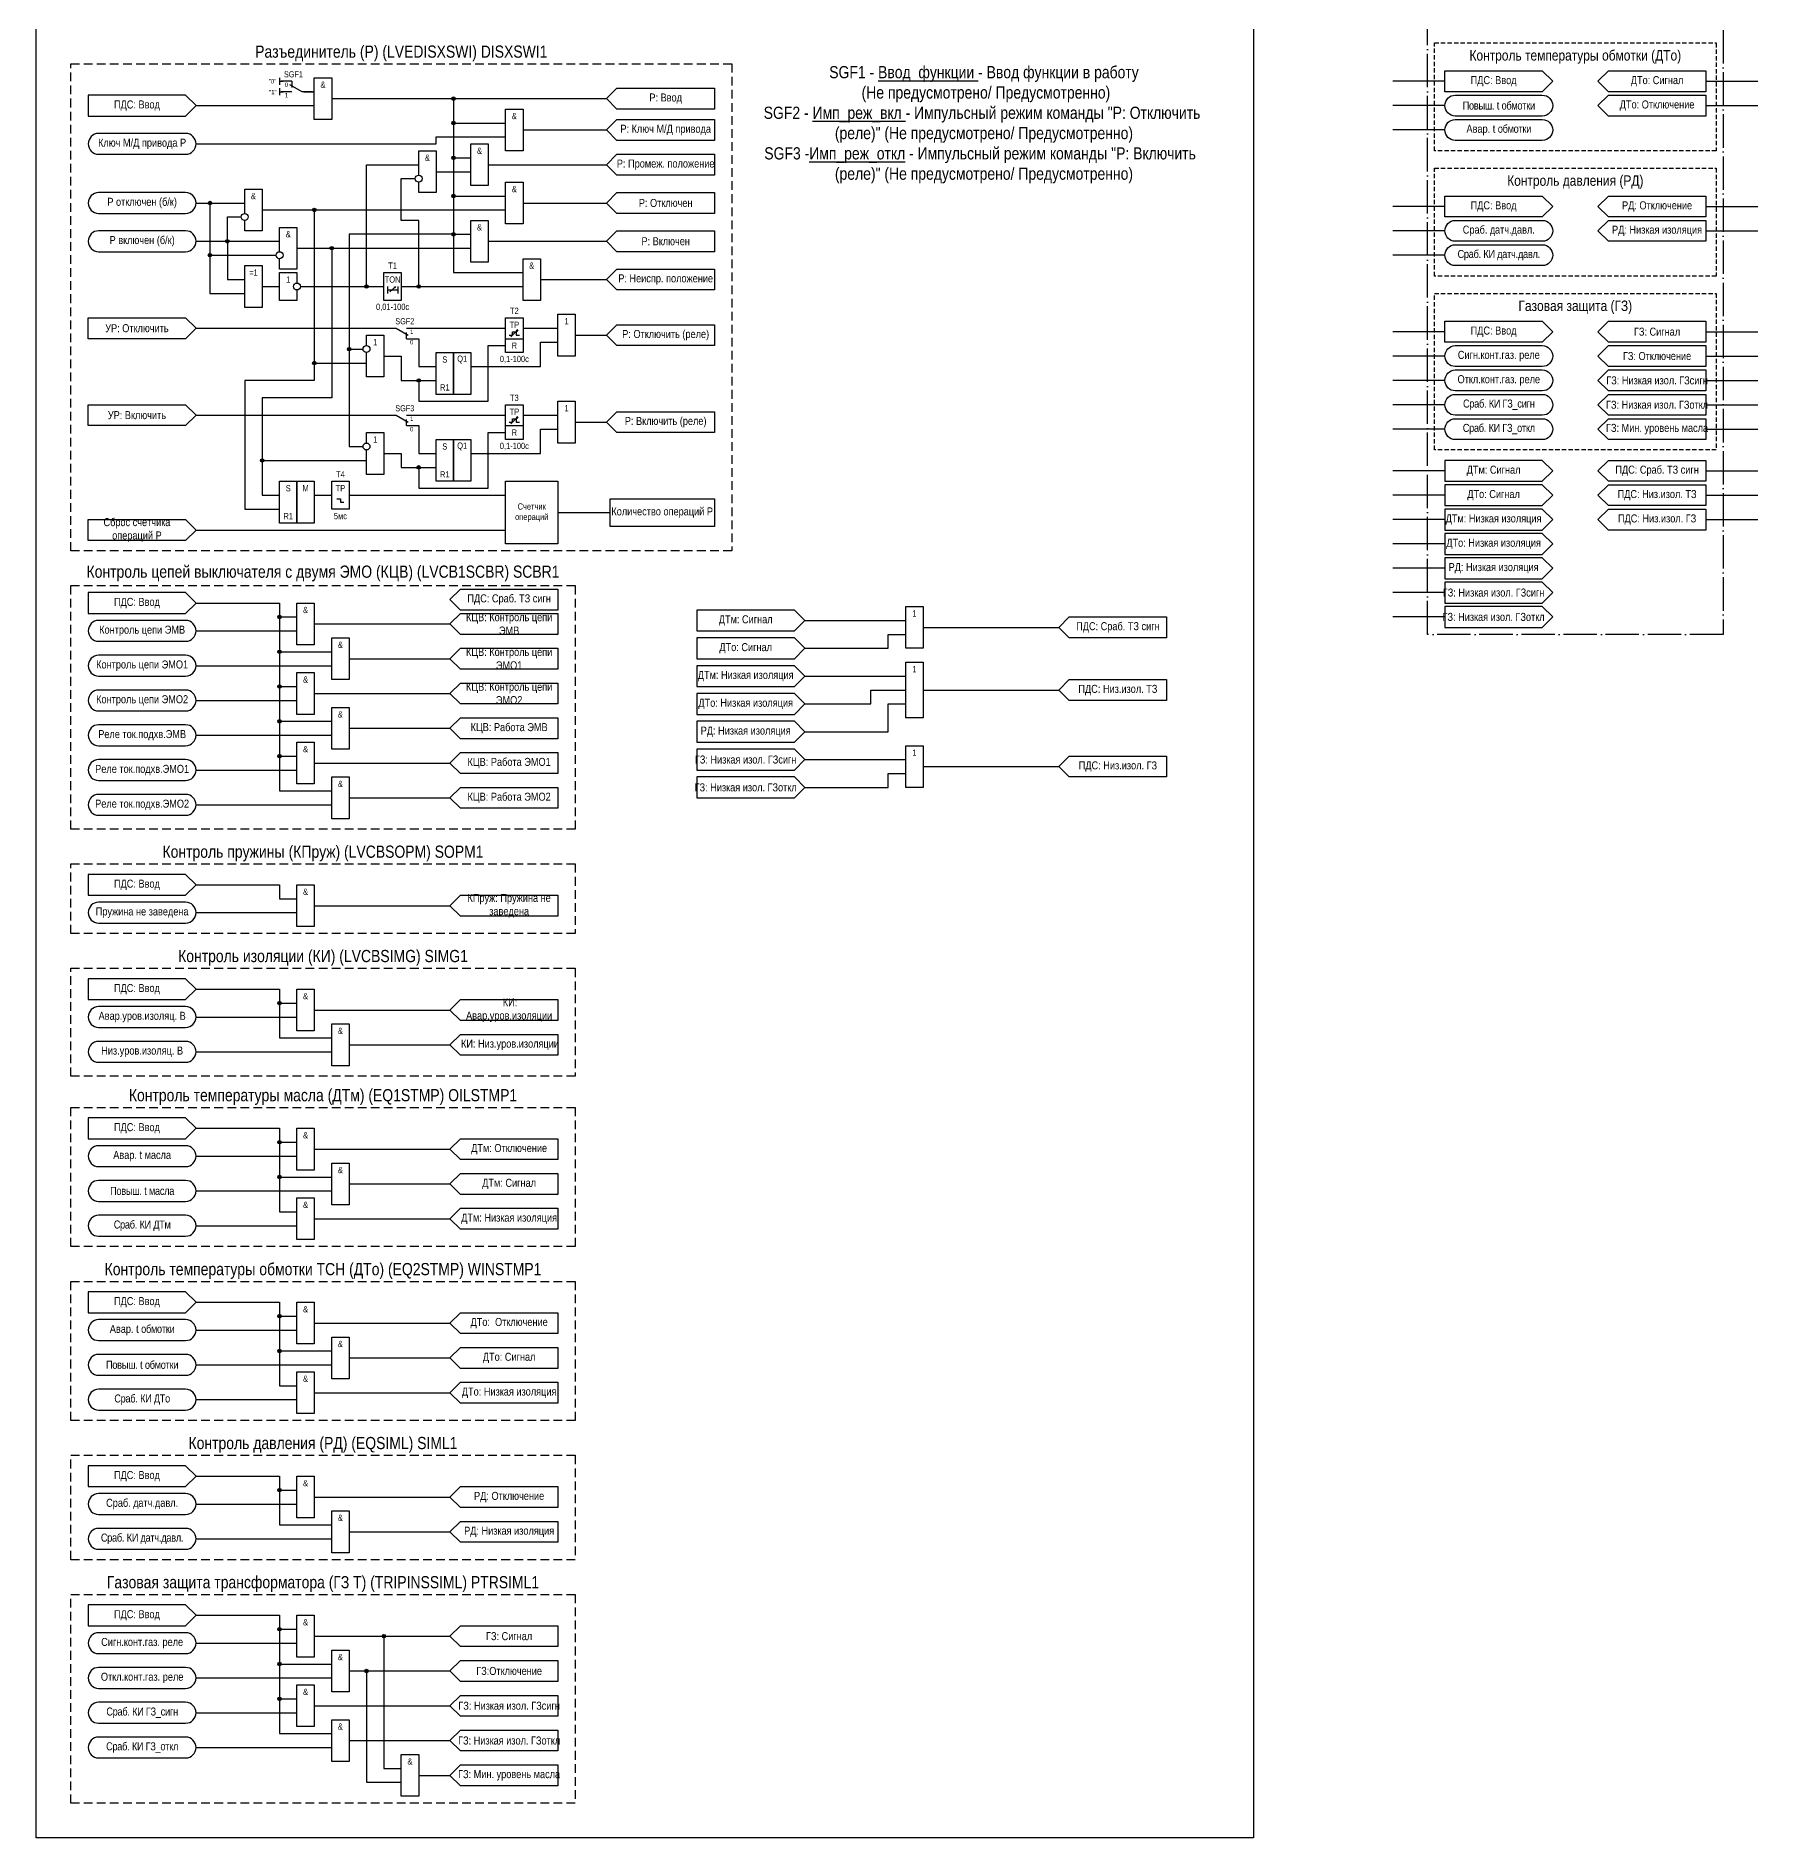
# Model space of a CAD drawing. Header units: millimetres. Extents: x -7300 to 495, y 0 to 1179.
# Drawn here: x -2825 to -2330, y 0 to 518 of the extents above; entities that cross this region are included whole.
import ezdxf
from ezdxf.enums import TextEntityAlignment as Align

# ---------------------------------------------------------------- set-up
doc = ezdxf.new("R2010")
doc.units = ezdxf.units.MM
doc.linetypes.add('ACAD_ISO04W100', pattern=[30, 24, -3, 0, -3])
doc.linetypes.add('штриховая2', pattern=[0.375, 0.25, -0.125])
doc.layers.add('TEXT', color=7, linetype='Continuous', lineweight=25)
doc.layers.add('Основная', color=7, linetype='Continuous')
doc.styles.add('2.5_Gost_RD', font='ARIALN.TTF', dxfattribs={"height": 2.5})
doc.styles.add('3.5_Gost_RD', font='ARIALN.TTF', dxfattribs={"height": 3.5})
doc.styles.add('Вывод', font='ARIALN.TTF', dxfattribs={"height": 2.5})
doc.styles.add('Компонент', font='ARIALN.TTF', dxfattribs={"height": 3.5})

# ---------------------------------------------------------------- blocks, each defined once
blk = doc.blocks.new('Точка')
at = {"ltscale": 100}
h = blk.add_hatch(color=256, dxfattribs=at)
h.dxf.hatch_style = 1
edge = h.paths.add_edge_path()
edge.add_arc((0, 0), 0.5, 0, 360)
blk.add_circle((0, 0), 0.5, dxfattribs=at)
blk = doc.blocks.new('*U958')
at = {"layer": 'Основная', "color": 0}
blk.add_line((0, 0), (7, 4), dxfattribs=at)
at = {"layer": 'Основная', "ltscale": 0.35}
blk.add_line((6, 6), (6, 2.5), dxfattribs=at)
blk = doc.blocks.new('*U985')
at = {"layer": 'Основная', "color": 0}
for p, q in [((-3, 6), (-9, 6)), ((-3, 0), (-9, 0)), ((9, 0), (3, 0))]:
    blk.add_line(p, q, dxfattribs=at)
at = {"layer": 'Основная', "ltscale": 0.25, "xscale": -1}
blk.add_blockref('*U958', (3, 0), dxfattribs=at)
at = {"layer": 'Основная'}
for tag, height, style, p in [('ОУ', 3.5, 'Компонент', (-2, 10)), ('В1', 2.5, 'Вывод', (-14, 6)), ('В2', 2.5, 'Вывод', (-6, 4)), ('В3', 2.5, 'Вывод', (-6, -2))]:
    blk.add_attdef(tag, text='', height=height, dxfattribs=dict(at, style=style)).set_placement(p, align=Align.MIDDLE_CENTER)
blk = doc.blocks.new('*U1050')
at = {"layer": 'Основная', "color": 0}
for p, q in [((-9, 0), (-3, 0)), ((3, 6), (9, 6)), ((3, 0), (9, 0))]:
    blk.add_line(p, q, dxfattribs=at)
at = {"layer": 'Основная', "ltscale": 0.25}
blk.add_blockref('*U958', (-3, 0), dxfattribs=at)
at = {"layer": 'Основная'}
for tag, height, style, p in [('В2', 2.5, 'Вывод', (6, 8)), ('В3', 2.5, 'Вывод', (6, 2)), ('В1', 2.5, 'Вывод', (14, 6)), ('ОУ', 3.5, 'Компонент', (2, -4))]:
    blk.add_attdef(tag, text='', height=height, dxfattribs=dict(at, style=style)).set_placement(p, align=Align.MIDDLE_CENTER)

msp = doc.modelspace()

# ---------------------------------------------------------------- linework, layer by layer
at = {"ltscale": 100}
for p, q in [((-2755, 506), (-2755, 504)), ((-2755, 505), (-2754, 505)), ((-2755, 503), (-2755, 501)), ((-2420, 505), (-2435, 505)), ((-2345, 505), (-2330, 505)), ((-2755, 502), (-2754, 502)), ((-2420, 498), (-2435, 498)), ((-2345, 498), (-2330, 498)), ((-2420, 491), (-2435, 491)), ((-2420, 469), (-2435, 469)), ((-2345, 469), (-2330, 469)), ((-2420, 462), (-2435, 462)), ((-2345, 462), (-2330, 462)), ((-2420, 455), (-2435, 455)), ((-2720, 446), (-2720, 446)), ((-2688.5, 431.5), (-2686.5, 433.5)), ((-2686.5, 433.5), (-2687.01, 433.25)), ((-2686.5, 433.5), (-2686.74, 433.02)), ((-2420, 433), (-2435, 433)), ((-2345, 433), (-2330, 433)), ((-2420, 426), (-2435, 426)), ((-2345, 426), (-2330, 426)), ((-2420, 419), (-2435, 419)), ((-2345, 419), (-2330, 419)), ((-2420, 412), (-2435, 412)), ((-2345, 412), (-2330, 412)), ((-2688.5, 406.5), (-2686.5, 408.5)), ((-2686.5, 408.5), (-2687.01, 408.25)), ((-2686.5, 408.5), (-2686.74, 408.02)), ((-2420, 405), (-2435, 405)), ((-2345, 405), (-2330, 405)), ((-2420, 393), (-2435, 393)), ((-2345, 393), (-2330, 393)), ((-2420, 386), (-2435, 386)), ((-2345, 386), (-2330, 386)), ((-2420, 379), (-2435, 379)), ((-2345, 379), (-2330, 379)), ((-2420, 372), (-2435, 372)), ((-2420, 365), (-2435, 365)), ((-2420, 358), (-2435, 358)), ((-2420, 351), (-2435, 351))]:
    msp.add_line(p, q, dxfattribs=at)
at = {"color": 7, "ltscale": 100}
for p, q in [((-2723.3, 444.46), (-2721.63, 445.95)), ((-2721.63, 445.95), (-2722.15, 445.73)), ((-2721.63, 445.95), (-2721.89, 445.48))]:
    msp.add_line(p, q, dxfattribs=at)
at = {"color": 6, "ltscale": 100}
msp.add_line((-2737.5, 384), (-2736.5, 384), dxfattribs=at)
at = {"ltscale": 100}
for points in [[(-2825, 1040), (-2475, 1040), (-2475, 0), (-2825, 0)], [(-2392, 502), (-2420, 502), (-2420, 508), (-2392, 508), (-2389, 505)], [(-2345, 502), (-2373, 502), (-2376, 505), (-2373, 508), (-2345, 508)], [(-2745, 506), (-2740, 506), (-2740, 494), (-2745, 494)], [(-2810, 501), (-2810, 495), (-2782, 495), (-2779, 498), (-2782, 501)], [(-2373, 501), (-2345, 501), (-2345, 495), (-2373, 495), (-2376, 498)], [(-2690, 497), (-2685, 497), (-2685, 485), (-2690, 485)], [(-2700, 487), (-2695, 487), (-2695, 475), (-2700, 475)], [(-2690, 476), (-2685, 476), (-2685, 464), (-2690, 464)], [(-2392, 466), (-2420, 466), (-2420, 472), (-2392, 472), (-2389, 469)], [(-2345, 466), (-2373, 466), (-2376, 469), (-2373, 472), (-2345, 472)], [(-2700, 465), (-2695, 465), (-2695, 453), (-2700, 453)], [(-2373, 465), (-2345, 465), (-2345, 459), (-2373, 459), (-2376, 462)], [(-2765, 452), (-2760, 452), (-2760, 440), (-2765, 440)], [(-2685, 454), (-2680, 454), (-2680, 442), (-2685, 442)], [(-2725, 450), (-2720, 450), (-2720, 442), (-2725, 442)], [(-2810, 437), (-2782, 437), (-2779, 434), (-2782, 431), (-2810, 431)], [(-2690, 437), (-2685, 437), (-2685, 427), (-2690, 427)], [(-2675, 438), (-2670, 438), (-2670, 426), (-2675, 426)], [(-2392, 430), (-2420, 430), (-2420, 436), (-2392, 436), (-2389, 433)], [(-2345, 430), (-2373, 430), (-2376, 433), (-2373, 436), (-2345, 436)], [(-2690, 431), (-2685, 431), (-2685, 427), (-2690, 427)], [(-2710, 427), (-2705, 427), (-2705, 415), (-2710, 415)], [(-2705, 427), (-2700, 427), (-2700, 415), (-2705, 415)], [(-2373, 429), (-2345, 429), (-2345, 423), (-2373, 423), (-2376, 426)], [(-2373, 422), (-2345, 422), (-2345, 416), (-2373, 416), (-2376, 419)], [(-2373, 415), (-2345, 415), (-2345, 409), (-2373, 409), (-2376, 412)], [(-2810, 412), (-2782, 412), (-2779, 409), (-2782, 406), (-2810, 406)], [(-2690, 412), (-2685, 412), (-2685, 402), (-2690, 402)], [(-2675, 413), (-2670, 413), (-2670, 401), (-2675, 401)], [(-2690, 406), (-2685, 406), (-2685, 402), (-2690, 402)], [(-2373, 408), (-2345, 408), (-2345, 402), (-2373, 402), (-2376, 405)], [(-2710, 402), (-2705, 402), (-2705, 390), (-2710, 390)], [(-2705, 402), (-2700, 402), (-2700, 390), (-2705, 390)], [(-2420, 396), (-2420, 390), (-2392, 390), (-2389, 393), (-2392, 396)], [(-2420, 389), (-2420, 383), (-2392, 383), (-2389, 386), (-2392, 389)], [(-2420, 382), (-2420, 376), (-2392, 376), (-2389, 379), (-2392, 382)], [(-2420, 375), (-2420, 369), (-2392, 369), (-2389, 372), (-2392, 375)], [(-2420, 368), (-2420, 362), (-2392, 362), (-2389, 365), (-2392, 368)], [(-2810, 358), (-2810, 352), (-2782, 352), (-2779, 355), (-2782, 358)], [(-2420, 361), (-2420, 355), (-2392, 355), (-2389, 358), (-2392, 361)], [(-2750, 355), (-2745, 355), (-2745, 343), (-2750, 343)], [(-2635, 353), (-2635, 347), (-2607, 347), (-2604, 350), (-2607, 353)], [(-2575, 354), (-2570, 354), (-2570, 342), (-2575, 342)], [(-2420, 354), (-2420, 348), (-2392, 348), (-2389, 351), (-2392, 354)], [(-2740, 345), (-2735, 345), (-2735, 333), (-2740, 333)], [(-2635, 345), (-2635, 339), (-2607, 339), (-2604, 342), (-2607, 345)], [(-2635, 337), (-2635, 331), (-2607, 331), (-2604, 334), (-2607, 337)], [(-2575, 338), (-2570, 338), (-2570, 322), (-2575, 322)], [(-2750, 335), (-2745, 335), (-2745, 323), (-2750, 323)], [(-2635, 329), (-2635, 323), (-2607, 323), (-2604, 326), (-2607, 329)], [(-2740, 325), (-2735, 325), (-2735, 313), (-2740, 313)], [(-2635, 321), (-2635, 315), (-2607, 315), (-2604, 318), (-2607, 321)], [(-2750, 315), (-2745, 315), (-2745, 303), (-2750, 303)], [(-2635, 313), (-2635, 307), (-2607, 307), (-2604, 310), (-2607, 313)], [(-2575, 314), (-2570, 314), (-2570, 302), (-2575, 302)], [(-2740, 305), (-2735, 305), (-2735, 293), (-2740, 293)], [(-2635, 305), (-2635, 299), (-2607, 299), (-2604, 302), (-2607, 305)], [(-2810, 277), (-2810, 271), (-2782, 271), (-2779, 274), (-2782, 277)], [(-2750, 274), (-2745, 274), (-2745, 262), (-2750, 262)], [(-2810, 247), (-2810, 241), (-2782, 241), (-2779, 244), (-2782, 247)], [(-2750, 244), (-2745, 244), (-2745, 232), (-2750, 232)], [(-2740, 234), (-2735, 234), (-2735, 222), (-2740, 222)], [(-2810, 207), (-2810, 201), (-2782, 201), (-2779, 204), (-2782, 207)], [(-2750, 204), (-2745, 204), (-2745, 192), (-2750, 192)], [(-2740, 194), (-2735, 194), (-2735, 182), (-2740, 182)], [(-2750, 184), (-2745, 184), (-2745, 172), (-2750, 172)], [(-2810, 157), (-2810, 151), (-2782, 151), (-2779, 154), (-2782, 157)], [(-2750, 154), (-2745, 154), (-2745, 142), (-2750, 142)], [(-2740, 144), (-2735, 144), (-2735, 132), (-2740, 132)], [(-2750, 134), (-2745, 134), (-2745, 122), (-2750, 122)], [(-2810, 107), (-2810, 101), (-2782, 101), (-2779, 104), (-2782, 107)], [(-2750, 104), (-2745, 104), (-2745, 92), (-2750, 92)], [(-2740, 94), (-2735, 94), (-2735, 82), (-2740, 82)], [(-2810, 67), (-2810, 61), (-2782, 61), (-2779, 64), (-2782, 67)], [(-2750, 64), (-2745, 64), (-2745, 52), (-2750, 52)], [(-2740, 54), (-2735, 54), (-2735, 42), (-2740, 42)], [(-2750, 44), (-2745, 44), (-2745, 32), (-2750, 32)], [(-2740, 34), (-2735, 34), (-2735, 22), (-2740, 22)], [(-2720, 24), (-2715, 24), (-2715, 12), (-2720, 12)]]:
    msp.add_lwpolyline(points, close=True, dxfattribs=at)
at = {"color": 251, "linetype": 'ACAD_ISO04W100', "lineweight": 30, "ltscale": 0.4, "true_color": 0x58595b}
msp.add_lwpolyline([(-2425, 1040), (-2340, 1040), (-2340, 346), (-2425, 346)], close=True, dxfattribs=at)
at = {"linetype": 'штриховая2', "ltscale": 5}
for points in [[(-2423, 516), (-2342, 516), (-2342, 485), (-2423, 485)], [(-2423, 480), (-2342, 480), (-2342, 449), (-2423, 449)], [(-2423, 444), (-2342, 444), (-2342, 399), (-2423, 399)]]:
    msp.add_lwpolyline(points, close=True, dxfattribs=at)
at = {"linetype": 'штриховая2', "ltscale": 10}
for points in [[(-2625, 370), (-2815, 370), (-2815, 510), (-2625, 510)], [(-2670, 290), (-2815, 290), (-2815, 360), (-2670, 360)], [(-2670, 260), (-2815, 260), (-2815, 280), (-2670, 280)], [(-2670, 219), (-2815, 219), (-2815, 250), (-2670, 250)], [(-2815, 210), (-2670, 210), (-2670, 170), (-2815, 170)], [(-2815, 160), (-2670, 160), (-2670, 120), (-2815, 120)], [(-2815, 110), (-2670, 110), (-2670, 80), (-2815, 80)], [(-2815, 70), (-2670, 70), (-2670, 10), (-2815, 10)]]:
    msp.add_lwpolyline(points, close=True, dxfattribs=at)
at = {"ltscale": 100}
for points in [[(-2661, 500), (-2658, 503), (-2630, 503), (-2630, 497), (-2658, 497), (-2661, 500)], [(-2779, 498), (-2745, 498)], [(-2748, 502), (-2745, 502)], [(-2740, 500), (-2661, 500)], [(-2740, 500), (-2705, 500), (-2705, 483), (-2700, 483)], [(-2740, 500), (-2705, 500), (-2705, 472), (-2690, 472)], [(-2740, 500), (-2705, 500), (-2705, 461), (-2700, 461)], [(-2740, 500), (-2705, 500), (-2705, 450), (-2685, 450)], [(-2740, 500), (-2705, 500), (-2705, 461), (-2735, 461), (-2735, 400), (-2731, 400)], [(-2740, 500), (-2705, 500), (-2705, 461), (-2735, 461), (-2735, 428), (-2731, 428)], [(-2740, 500), (-2705, 500), (-2705, 493), (-2690, 493)], [(-2661, 491), (-2658, 494), (-2630, 494), (-2630, 488), (-2658, 488), (-2661, 491)], [(-2779, 487), (-2710, 487), (-2710, 489), (-2690, 489)], [(-2685, 491), (-2661, 491)], [(-2715, 478), (-2715, 485), (-2710, 485), (-2710, 473), (-2715, 473), (-2715, 476)], [(-2661, 481), (-2658, 484), (-2630, 484), (-2630, 478), (-2658, 478), (-2661, 481)], [(-2749, 446), (-2730, 446), (-2730, 481), (-2715, 481)], [(-2720, 446), (-2715, 446), (-2715, 465), (-2720, 465), (-2720, 477), (-2716, 477)], [(-2710, 479), (-2700, 479)], [(-2695, 481), (-2661, 481)], [(-2765, 467), (-2765, 474), (-2760, 474), (-2760, 462), (-2765, 462), (-2765, 465)], [(-2661, 470), (-2658, 473), (-2630, 473), (-2630, 467), (-2658, 467), (-2661, 470)], [(-2779, 470), (-2765, 470)], [(-2779, 470), (-2775, 470), (-2775, 455), (-2756, 455)], [(-2779, 470), (-2775, 470), (-2775, 444), (-2765, 444)], [(-2760, 468), (-2690, 468)], [(-2760, 468), (-2745, 468), (-2745, 424), (-2730, 424), (-2730, 424)], [(-2685, 470), (-2661, 470)], [(-2779, 459), (-2770, 459), (-2770, 466), (-2766, 466)], [(-2755, 456), (-2755, 463), (-2750, 463), (-2750, 451), (-2755, 451), (-2755, 454)], [(-2661, 459), (-2658, 462), (-2630, 462), (-2630, 456), (-2658, 456), (-2661, 459)], [(-2779, 459), (-2755, 459)], [(-2779, 459), (-2770, 459), (-2770, 448), (-2765, 448)], [(-2750, 457), (-2740, 457), (-2740, 414), (-2760, 414), (-2760, 396), (-2730, 396)], [(-2750, 457), (-2700, 457)], [(-2695, 459), (-2661, 459)], [(-2661, 448), (-2658, 451), (-2630, 451), (-2630, 445), (-2658, 445), (-2661, 448)], [(-2760, 446), (-2755, 446)], [(-2750, 445), (-2750, 442), (-2755, 442), (-2755, 450), (-2750, 450), (-2750, 447)], [(-2749, 446), (-2725, 446)], [(-2724, 446), (-2724, 444)], [(-2721, 446), (-2721, 444)], [(-2720, 446), (-2685, 446)], [(-2680, 448), (-2661, 448)], [(-2724, 445), (-2721, 445)], [(-2779, 434), (-2722, 434)], [(-2730, 429), (-2730, 432), (-2725, 432), (-2725, 420), (-2730, 420), (-2730, 427)], [(-2718, 434), (-2690, 434)], [(-2718, 431), (-2715, 431), (-2715, 423), (-2710, 423)], [(-2700, 423), (-2680, 423), (-2680, 430), (-2675, 430)], [(-2689, 432), (-2688, 432), (-2688, 433), (-2687, 433), (-2687, 432), (-2686, 432)], [(-2685, 434), (-2675, 434)], [(-2670, 432), (-2661, 432)], [(-2661, 432), (-2658, 435), (-2630, 435), (-2630, 429), (-2658, 429), (-2661, 432)], [(-2725, 426), (-2720, 426), (-2720, 419), (-2715, 419), (-2715, 413), (-2695, 413), (-2695, 429), (-2690, 429)], [(-2725, 426), (-2720, 426), (-2720, 419), (-2710, 419)], [(-2661, 407), (-2658, 410), (-2630, 410), (-2630, 404), (-2658, 404), (-2661, 407)], [(-2779, 409), (-2722, 409)], [(-2718, 409), (-2690, 409)], [(-2718, 406), (-2715, 406), (-2715, 398), (-2710, 398)], [(-2700, 398), (-2680, 398), (-2680, 405), (-2675, 405)], [(-2689, 407), (-2688, 407), (-2688, 408), (-2687, 408), (-2687, 407), (-2686, 407)], [(-2685, 409), (-2675, 409)], [(-2670, 407), (-2661, 407)], [(-2730, 401), (-2730, 404), (-2725, 404), (-2725, 392), (-2730, 392), (-2730, 399)], [(-2725, 398), (-2720, 398), (-2720, 394), (-2715, 394), (-2715, 388), (-2695, 388), (-2695, 404), (-2690, 404)], [(-2725, 398), (-2720, 398), (-2720, 394), (-2710, 394)], [(-2376, 393), (-2373, 396), (-2345, 396), (-2345, 390), (-2373, 390), (-2376, 393)], [(-2376, 386), (-2373, 389), (-2345, 389), (-2345, 383), (-2373, 383), (-2376, 386)], [(-2376, 379), (-2373, 382), (-2345, 382), (-2345, 376), (-2373, 376), (-2376, 379)], [(-2706, 356), (-2703, 359), (-2675, 359), (-2675, 353), (-2703, 353), (-2706, 356)], [(-2779, 355), (-2755, 355), (-2755, 351), (-2750, 351)], [(-2779, 355), (-2755, 355), (-2755, 341), (-2740, 341)], [(-2779, 355), (-2755, 355), (-2755, 331), (-2750, 331)], [(-2779, 355), (-2755, 355), (-2755, 321), (-2740, 321)], [(-2779, 355), (-2755, 355), (-2755, 311), (-2750, 311)], [(-2779, 355), (-2755, 355), (-2755, 301), (-2740, 301)], [(-2745, 349), (-2706, 349)], [(-2675, 346), (-2703, 346), (-2706, 349), (-2703, 352), (-2675, 352), (-2675, 346), (-2703, 346), (-2706, 349), (-2703, 352), (-2675, 352)], [(-2604, 350), (-2575, 350)], [(-2570, 348), (-2531, 348)], [(-2531, 348), (-2528, 351), (-2500, 351), (-2500, 345), (-2528, 345), (-2531, 348)], [(-2779, 347), (-2750, 347)], [(-2675, 336), (-2703, 336), (-2706, 339), (-2703, 342), (-2675, 342), (-2675, 336), (-2703, 336), (-2706, 339), (-2703, 342), (-2675, 342)], [(-2604, 342), (-2580, 342), (-2580, 346), (-2575, 346)], [(-2779, 337), (-2740, 337)], [(-2735, 339), (-2706, 339)], [(-2675, 326), (-2703, 326), (-2706, 329), (-2703, 332), (-2675, 332), (-2675, 326), (-2703, 326), (-2706, 329), (-2703, 332), (-2675, 332)], [(-2604, 334), (-2575, 334)], [(-2531, 330), (-2528, 333), (-2500, 333), (-2500, 327), (-2528, 327), (-2531, 330)], [(-2779, 327), (-2750, 327)], [(-2745, 329), (-2706, 329)], [(-2604, 326), (-2585, 326), (-2585, 330), (-2575, 330)], [(-2570, 330), (-2531, 330)], [(-2675, 316), (-2703, 316), (-2706, 319), (-2703, 322), (-2675, 322), (-2675, 316), (-2703, 316), (-2706, 319), (-2703, 322), (-2675, 322)], [(-2604, 318), (-2580, 318), (-2580, 326), (-2575, 326)], [(-2779, 317), (-2740, 317)], [(-2735, 319), (-2706, 319)], [(-2675, 306), (-2703, 306), (-2706, 309), (-2703, 312), (-2675, 312), (-2675, 306), (-2703, 306), (-2706, 309), (-2703, 312), (-2675, 312)], [(-2531, 308), (-2528, 311), (-2500, 311), (-2500, 305), (-2528, 305), (-2531, 308)], [(-2779, 307), (-2750, 307)], [(-2745, 309), (-2706, 309)], [(-2604, 310), (-2575, 310)], [(-2604, 302), (-2580, 302), (-2580, 306), (-2575, 306)], [(-2570, 308), (-2531, 308)], [(-2675, 296), (-2703, 296), (-2706, 299), (-2703, 302), (-2675, 302), (-2675, 296), (-2703, 296), (-2706, 299), (-2703, 302), (-2675, 302)], [(-2779, 297), (-2740, 297)], [(-2735, 299), (-2706, 299)], [(-2779, 274), (-2755, 274), (-2755, 270), (-2750, 270)], [(-2706, 268), (-2703, 271), (-2675, 271), (-2675, 265), (-2703, 265), (-2706, 268)], [(-2779, 266), (-2750, 266)], [(-2745, 268), (-2706, 268)], [(-2779, 244), (-2755, 244), (-2755, 240), (-2750, 240)], [(-2779, 244), (-2755, 244), (-2755, 230), (-2740, 230)], [(-2706, 238), (-2703, 241), (-2675, 241), (-2675, 235), (-2703, 235), (-2706, 238)], [(-2779, 236), (-2750, 236)], [(-2745, 238), (-2706, 238)], [(-2735, 228), (-2706, 228)], [(-2706, 228), (-2703, 231), (-2675, 231), (-2675, 225), (-2703, 225), (-2706, 228)], [(-2779, 226), (-2740, 226)], [(-2779, 204), (-2755, 204), (-2755, 200), (-2750, 200)], [(-2779, 204), (-2755, 204), (-2755, 190), (-2740, 190)], [(-2779, 204), (-2755, 204), (-2755, 180), (-2750, 180)], [(-2745, 198), (-2706, 198)], [(-2706, 198), (-2703, 201), (-2675, 201), (-2675, 195), (-2703, 195), (-2706, 198)], [(-2779, 196), (-2750, 196)], [(-2735, 188), (-2706, 188)], [(-2706, 188), (-2703, 191), (-2675, 191), (-2675, 185), (-2703, 185), (-2706, 188)], [(-2779, 186), (-2740, 186)], [(-2745, 178), (-2706, 178)], [(-2706, 178), (-2703, 181), (-2675, 181), (-2675, 175), (-2703, 175), (-2706, 178)], [(-2779, 176), (-2750, 176)], [(-2779, 154), (-2755, 154), (-2755, 150), (-2750, 150)], [(-2779, 154), (-2755, 154), (-2755, 140), (-2740, 140)], [(-2779, 154), (-2755, 154), (-2755, 130), (-2750, 130)], [(-2706, 148), (-2703, 151), (-2675, 151), (-2675, 145), (-2703, 145), (-2706, 148)], [(-2779, 146), (-2750, 146)], [(-2745, 148), (-2706, 148)], [(-2706, 138), (-2703, 141), (-2675, 141), (-2675, 135), (-2703, 135), (-2706, 138)], [(-2779, 136), (-2740, 136)], [(-2735, 138), (-2706, 138)], [(-2706, 128), (-2703, 131), (-2675, 131), (-2675, 125), (-2703, 125), (-2706, 128)], [(-2779, 126), (-2750, 126)], [(-2745, 128), (-2706, 128)], [(-2779, 104), (-2755, 104), (-2755, 100), (-2750, 100)], [(-2779, 104), (-2755, 104), (-2755, 90), (-2740, 90)], [(-2706, 98), (-2703, 101), (-2675, 101), (-2675, 95), (-2703, 95), (-2706, 98)], [(-2779, 96), (-2750, 96)], [(-2745, 98), (-2706, 98)], [(-2706, 88), (-2703, 91), (-2675, 91), (-2675, 85), (-2703, 85), (-2706, 88)], [(-2779, 86), (-2740, 86)], [(-2735, 88), (-2706, 88)], [(-2779, 64), (-2755, 64), (-2755, 60), (-2750, 60)], [(-2779, 64), (-2755, 64), (-2755, 50), (-2740, 50)], [(-2779, 64), (-2755, 64), (-2755, 40), (-2750, 40)], [(-2779, 64), (-2755, 64), (-2755, 30), (-2740, 30)], [(-2745, 58), (-2706, 58)], [(-2745, 58), (-2725, 58), (-2725, 20), (-2720, 20)], [(-2706, 58), (-2703, 61), (-2675, 61), (-2675, 55), (-2703, 55), (-2706, 58)], [(-2779, 56), (-2750, 56)], [(-2735, 48), (-2706, 48)], [(-2735, 48), (-2730, 48), (-2730, 16), (-2720, 16)], [(-2706, 48), (-2703, 51), (-2675, 51), (-2675, 45), (-2703, 45), (-2706, 48)], [(-2779, 46), (-2740, 46)], [(-2745, 38), (-2706, 38)], [(-2706, 38), (-2703, 41), (-2675, 41), (-2675, 35), (-2703, 35), (-2706, 38)], [(-2779, 36), (-2750, 36)], [(-2779, 26), (-2740, 26)], [(-2735, 28), (-2706, 28)], [(-2706, 28), (-2703, 31), (-2675, 31), (-2675, 25), (-2703, 25), (-2706, 28)], [(-2706, 18), (-2703, 21), (-2675, 21), (-2675, 15), (-2703, 15), (-2706, 18)], [(-2715, 18), (-2706, 18)]]:
    msp.add_lwpolyline(points, dxfattribs=at)
for points in [[(-2417, 495, -1), (-2417, 501), (-2392, 501, -1), (-2392, 495)], [(-2417, 488, -1), (-2417, 494), (-2392, 494, -1), (-2392, 488)], [(-2807, 484), (-2782, 484, 1), (-2782, 490), (-2807, 490, 1)], [(-2807, 467), (-2782, 467, 1), (-2782, 473), (-2807, 473, 1)], [(-2807, 456), (-2782, 456, 1), (-2782, 462), (-2807, 462, 1)], [(-2417, 459, -1), (-2417, 465), (-2392, 465, -1), (-2392, 459)], [(-2417, 452, -1), (-2417, 458), (-2392, 458, -1), (-2392, 452)], [(-2417, 423, -1), (-2417, 429), (-2392, 429, -1), (-2392, 423)], [(-2417, 416, -1), (-2417, 422), (-2392, 422, -1), (-2392, 416)], [(-2417, 409, -1), (-2417, 415), (-2392, 415, -1), (-2392, 409)], [(-2417, 402, -1), (-2417, 408), (-2392, 408, -1), (-2392, 402)], [(-2807, 344), (-2782, 344, 1), (-2782, 350), (-2807, 350, 1)], [(-2807, 334), (-2782, 334, 1), (-2782, 340), (-2807, 340, 1)], [(-2807, 324), (-2782, 324, 1), (-2782, 330), (-2807, 330, 1)], [(-2807, 314), (-2782, 314, 1), (-2782, 320), (-2807, 320, 1)], [(-2807, 304), (-2782, 304, 1), (-2782, 310), (-2807, 310, 1)], [(-2807, 294), (-2782, 294, 1), (-2782, 300), (-2807, 300, 1)], [(-2807, 263), (-2782, 263, 1), (-2782, 269), (-2807, 269, 1)], [(-2807, 233), (-2782, 233, 1), (-2782, 239), (-2807, 239, 1)], [(-2807, 223), (-2782, 223, 1), (-2782, 229), (-2807, 229, 1)], [(-2807, 193), (-2782, 193, 1), (-2782, 199), (-2807, 199, 1)], [(-2807, 183), (-2782, 183, 1), (-2782, 189), (-2807, 189, 1)], [(-2807, 173), (-2782, 173, 1), (-2782, 179), (-2807, 179, 1)], [(-2807, 143), (-2782, 143, 1), (-2782, 149), (-2807, 149, 1)], [(-2807, 133), (-2782, 133, 1), (-2782, 139), (-2807, 139, 1)], [(-2807, 123), (-2782, 123, 1), (-2782, 129), (-2807, 129, 1)], [(-2807, 93), (-2782, 93, 1), (-2782, 99), (-2807, 99, 1)], [(-2807, 83), (-2782, 83, 1), (-2782, 89), (-2807, 89, 1)], [(-2807, 53), (-2782, 53, 1), (-2782, 59), (-2807, 59, 1)], [(-2807, 43), (-2782, 43, 1), (-2782, 49), (-2807, 49, 1)], [(-2807, 33), (-2782, 33, 1), (-2782, 39), (-2807, 39, 1)], [(-2807, 23), (-2782, 23, 1), (-2782, 29), (-2807, 29, 1)]]:
    msp.add_lwpolyline(points, format="xyb", close=True, dxfattribs=at)
at = {"color": 6, "ltscale": 100}
for points in [[(-2760, 468), (-2745, 468), (-2745, 419), (-2765, 419), (-2765, 382), (-2755, 382)], [(-2750, 457), (-2740, 457), (-2740, 414), (-2760, 414), (-2760, 386), (-2755, 386)], [(-2745, 386), (-2740, 386)], [(-2738.5, 385), (-2737.5, 385)], [(-2737.5, 385), (-2737.5, 384)], [(-2735, 386), (-2690, 386)], [(-2675, 381), (-2660, 381)], [(-2779, 376), (-2690, 376)]]:
    msp.add_lwpolyline(points, dxfattribs=at)
for points in [[(-2755, 390), (-2750, 390), (-2750, 378), (-2755, 378)], [(-2750, 390), (-2745, 390), (-2745, 378), (-2750, 378)], [(-2740, 390), (-2735, 390), (-2735, 382), (-2740, 382)], [(-2690, 390), (-2675, 390), (-2675, 372), (-2690, 372)], [(-2660, 385), (-2630, 385), (-2630, 377), (-2660, 377)], [(-2810, 379), (-2782, 379), (-2779, 376), (-2782, 373), (-2810, 373)]]:
    msp.add_lwpolyline(points, close=True, dxfattribs=at)
at = {"ltscale": 100}
for centre in [(-2715, 477), (-2765, 466), (-2755, 455), (-2730, 428), (-2730, 400)]:
    msp.add_circle(centre, 1, dxfattribs=at)
msp.add_circle((-2750, 446), 1)

# ---------------------------------------------------------------- block references
for p in [(-2705, 500), (-2705, 493), (-2705, 483), (-2705, 472), (-2705, 461), (-2735, 428), (-2715, 419), (-2715, 394), (-2755, 351), (-2755, 341), (-2755, 331), (-2755, 321), (-2755, 311), (-2755, 240), (-2755, 200), (-2755, 190), (-2755, 150), (-2755, 140), (-2755, 100), (-2755, 60), (-2725, 58), (-2755, 50), (-2730, 48), (-2755, 40)]:
    msp.add_blockref('Точка', p, dxfattribs=at)
at = {"color": 2, "ltscale": 100}
for p in [(-2775, 470), (-2745, 468), (-2770, 459), (-2740, 457), (-2775, 455), (-2730, 446), (-2715, 446), (-2745, 424), (-2760, 396)]:
    msp.add_blockref('Точка', p, dxfattribs=at)
at = {"layer": 'Основная', "ltscale": 0.25, "xscale": 0.5, "yscale": 0.5, "zscale": 0.5}
msp.add_blockref('*U985', (-2750, 502), dxfattribs=at).add_auto_attribs({'ОУ': 'SGF1', 'В1': '"0"', 'В2': '0', 'В3': '1'})
at = {"layer": 'Основная', "ltscale": 0.25}
ref = msp.add_blockref('*U1050', (-2720, 434), dxfattribs=dict(at, xscale=-0.5, yscale=0.5, zscale=0.5, rotation=180))
ref.add_attrib('ОУ', 'SGF2', dxfattribs={"height": 1.75, "style": 'Компонент'}).set_placement((-2719, 436), align=Align.MIDDLE_CENTER)
ref.add_attrib('В2', '0', dxfattribs={"height": 1.25, "style": 'Вывод'}).set_placement((-2717, 430), align=Align.MIDDLE_CENTER)
ref.add_attrib('В3', '1', dxfattribs={"height": 1.25, "style": 'Вывод'}).set_placement((-2717, 433), align=Align.MIDDLE_CENTER)
ref = msp.add_blockref('*U1050', (-2720, 409), dxfattribs=dict(at, xscale=-0.5, yscale=0.5, zscale=0.5, rotation=180))
ref.add_attrib('ОУ', 'SGF3', dxfattribs={"height": 1.75, "style": 'Компонент'}).set_placement((-2719, 411), align=Align.MIDDLE_CENTER)
ref.add_attrib('В2', '0', dxfattribs={"height": 1.25, "style": 'Вывод'}).set_placement((-2717, 405), align=Align.MIDDLE_CENTER)
ref.add_attrib('В3', '1', dxfattribs={"height": 1.25, "style": 'Вывод'}).set_placement((-2717, 408), align=Align.MIDDLE_CENTER)

# ---------------------------------------------------------------- texts
at = {"color": 30, "ltscale": 100, "char_height": 3.5, "attachment_point": 5, "style": '3.5_Gost_RD'}
for s, insert, width in [('Разъединитель (Р) (LVEDISXSWI) {\\C6;DISXSWI1}', (-2720, 513), 190), ('SGF1 - {\\LВвод_функции} - Ввод функции в работу \\P^I(Не предусмотрено/ Предусмотренно)\\PSGF2 - {\\LИмп_реж_вкл} - Импульсный режим команды "Р: Отключить ^I(реле)" (Не предусмотрено/ Предусмотренно)\\PSGF3 -{\\LИмп_реж_откл} - Импульсный режим команды "Р: Включить ^I^I(реле)" (Не предусмотрено/ Предусмотренно)', (-2552.5, 492.5), 135), ('Контроль цепей выключателя с двумя ЭМО (КЦВ) (LVCB1SCBR) {\\C6;SCBR1}', (-2742.5, 363.5), 145), ('Контроль пружины (КПруж) (LVCBSOPM) {\\C6;SOPM1}', (-2742.5, 283), 145), ('Контроль изоляции (КИ) (LVCBSIMG) {\\C6;SIMG1}', (-2742.5, 253), 145), ('Контроль температуры масла (ДТм) (EQ1STMP) {\\C6;OILSTMP1}', (-2742.5, 213), 145), ('Контроль температуры обмотки ТСН (ДТо) (EQ2STMP) {\\C6;WINSTMP1}', (-2742.5, 163), 145), ('\\pt262.5;Контроль давления (РД) (EQSIML) {\\C6;SIML1}', (-2742.5, 113), 145), ('Газовая защита трансформатора (ГЗ T) (TRIPINSSIML) {\\C6;PTRSIML1}', (-2742.5, 73), 145)]:
    msp.add_mtext(s, dxfattribs=dict(at, insert=insert, width=width))
at = {"color": 30, "ltscale": 100, "true_color": 0xf7941d, "char_height": 3, "width": 81, "attachment_point": 5, "style": '3.5_Gost_RD'}
for s, insert in [('Контроль температуры обмотки (ДТо)', (-2382.5, 512)), ('Контроль давления (РД)', (-2382.5, 476)), ('Газовая защита (ГЗ)', (-2382.5, 440))]:
    msp.add_mtext(s, dxfattribs=dict(at, insert=insert))
at = {"ltscale": 100, "insert": (-2758, 502.5), "char_height": 1.25, "attachment_point": 1, "style": '3.5_Gost_RD'}
msp.add_mtext_dynamic_manual_height_columns('"1"', width=2, gutter_width=17.5, heights=[0], dxfattribs=at)
at = {"ltscale": 100, "attachment_point": 5, "style": '2.5_Gost_RD'}
for s, insert, char_height, width in [('&', (-2742.5, 504), 1.8, 5), ('ДТо: {\\A1;Сигнал}', (-2359, 505), 2.3, 28), ('Р: Ввод', (-2644, 500), 2.3, 28), ('ДТо: {\\A1;Отключение}', (-2359, 498), 2.3, 28), ('&', (-2687.5, 495), 1.8, 5), ('&', (-2712.5, 483), 1.8, 5), ('&', (-2697.5, 485), 1.8, 5), ('Р: Промеж. положение', (-2644, 481), 2.3, 28), ('Р отключен (б/к)', (-2794.5, 470), 2.3, 31), ('&', (-2762.5, 472), 1.8, 5), ('&', (-2687.5, 474), 1.8, 5), ('Р: Отключен', (-2644, 470), 2.3, 28), ('\\A1;РД: Отключение', (-2359, 469), 2.3, 28), ('&', (-2752.5, 461), 1.8, 5), ('&', (-2697.5, 463), 1.8, 5), ('РД: Низкая изоляция', (-2359, 462), 2.3, 28), ('Р включен (б/к)', (-2794.5, 459), 2.3, 31), ('Р: Включен', (-2644, 459), 2.3, 28), ('=1', (-2762.5, 450), 1.8, 5), ('T1', (-2722.5, 452), 1.8, 5), ('&', (-2682.5, 452), 1.8, 5), ('1', (-2752.5, 448), 1.8, 5), ('TON', (-2722.5, 448), 1.8, 5), ('Р: Неиспр. положение', (-2644, 448), 2.3, 28), ('0,01-100с', (-2722.5, 440), 1.8, 5), ('УР: Отключить', (-2796, 434), 2.3, 28), ('TP', (-2687.5, 435), 1.8, 5), ('T2', (-2687.5, 439), 1.8, 5), ('1', (-2672.5, 436), 1.8, 5), ('1', (-2727.5, 430), 1.8, 5), ('Р: Отключить (реле)', (-2644, 432), 2.3, 28), ('ГЗ: {\\A1;Сигнал}', (-2359, 433), 2.3, 28), ('S', (-2707.5, 425), 1.8, 5), ('Q1', (-2702.5, 425), 1.8, 5), ('0,1-100с', (-2687.5, 425), 1.8, 5), ('R', (-2687.5, 429), 1.8, 5), ('ГЗ: {\\A1;Отключение}', (-2359, 426), 2.3, 28), ('ГЗ: Низкая изол. ГЗсигн', (-2359, 419), 2.3, 28), ('R1', (-2707.5, 417), 1.8, 5), ('T3', (-2687.5, 414), 1.8, 5), ('УР: Включить', (-2796, 409), 2.3, 28), ('TP', (-2687.5, 410), 1.8, 5), ('1', (-2672.5, 411), 1.8, 5), ('ГЗ: Низкая изол. ГЗоткл', (-2359, 412), 2.3, 28), ('R', (-2687.5, 404), 1.8, 5), ('Р: Включить (реле)', (-2644, 407), 2.3, 28), ('ГЗ: Мин. уровень масла ', (-2359, 405), 2.3, 28), ('1', (-2727.5, 402), 1.8, 5), ('S', (-2707.5, 400), 1.8, 5), ('Q1', (-2702.5, 400), 1.8, 5), ('0,1-100с', (-2687.5, 400), 1.8, 5), ('ПДС: Сраб. ТЗ сигн', (-2359, 393), 2.3, 28), ('R1', (-2707.5, 392), 1.8, 5), ('ПДС: Низ.изол. ТЗ', (-2359, 386), 2.3, 28), ('ПДС: Низ.изол. ГЗ', (-2359, 379), 2.3, 28), ('ПДС: Сраб. ТЗ сигн', (-2689, 356), 2.3, 28), ('&', (-2747.5, 353), 1.8, 5), ('1', (-2572.5, 352), 1.8, 5), ('КЦВ: Контроль цепи ЭМВ', (-2689, 349), 2.3, 28), ('ПДС: Сраб. ТЗ сигн', (-2514, 348), 2.3, 28), ('&', (-2737.5, 343), 1.8, 5), ('КЦВ: Контроль цепи ЭМО1', (-2689, 339), 2.3, 28), ('1', (-2572.5, 336), 1.8, 5), ('&', (-2747.5, 333), 1.8, 5), ('КЦВ: Контроль цепи ЭМО2', (-2689, 329), 2.3, 28), ('ПДС: Низ.изол. ТЗ', (-2514, 330), 2.3, 28), ('&', (-2737.5, 323), 1.8, 5), ('КЦВ: Работа ЭМВ', (-2689, 319), 2.3, 28), ('&', (-2747.5, 313), 1.8, 5), ('1', (-2572.5, 312), 1.8, 5), ('КЦВ: Работа ЭМО1', (-2689, 309), 2.3, 28), ('ПДС: Низ.изол. ГЗ', (-2514, 308), 2.3, 28), ('&', (-2737.5, 303), 1.8, 5), ('КЦВ: Работа ЭМО2', (-2689, 299), 2.3, 28), ('&', (-2747.5, 272), 1.8, 5), ('КПруж: Пружина не заведена', (-2689, 268), 2.3, 28), ('&', (-2747.5, 242), 1.8, 5), ('{\\W0.8;\\T0.8; }КИ: Авар.уров.изоляции', (-2689, 238), 2.3, 28), ('&', (-2737.5, 232), 1.8, 5), ('{\\W0.8;\\T0.8; }КИ: Низ.уров.изоляции', (-2689, 228), 2.3, 28), ('&', (-2747.5, 202), 1.8, 5), ('\\A1;Авар. t масла', (-2794.5, 196), 2.3, 31), ('ДТм: Отключение', (-2689, 198), 2.3, 28), ('&', (-2737.5, 192), 1.8, 5), ('\\A1;{\\T0.95;Повыш. t масла }', (-2794.5, 186), 2.3, 31), ('ДТм: Сигнал', (-2689, 188), 2.3, 28), ('&', (-2747.5, 182), 1.8, 5), ('\\A1;{\\T0.95;Сраб. КИ ДТм}', (-2794.5, 176), 2.3, 31), ('ДТм: Низкая изоляция', (-2689, 178), 2.3, 28), ('&', (-2747.5, 152), 1.8, 5), ('\\A1;Авар. t {\\T0.95;обмотки}', (-2794.5, 146), 2.3, 31), ('ДТо:  Отключение', (-2689, 148), 2.3, 28), ('&', (-2737.5, 142), 1.8, 5), ('\\A1;{\\T0.95;Повыш. t обмотки}', (-2794.5, 136), 2.3, 29.7748), ('ДТо: Сигнал', (-2689, 138), 2.3, 28), ('&', (-2747.5, 132), 1.8, 5), ('\\A1;{\\T0.95;Сраб. КИ ДТо}', (-2794.5, 126), 2.3, 31), ('ДТо: Низкая изоляция ', (-2689, 128), 2.3, 28), ('&', (-2747.5, 102), 1.8, 5), ('\\A1;РД: Отключение', (-2689, 98), 2.3, 28), ('\\A1;Сраб. {\\T0.95;д}атч.давл.', (-2794.5, 96), 2.3, 31), ('&', (-2737.5, 92), 1.8, 5), ('РД: Низкая изоляция', (-2689, 88), 2.3, 28), ('\\A1;{\\T0.95;Сраб. КИ датч.давл.}', (-2794.5, 86), 2.3, 31), ('&', (-2747.5, 62), 1.8, 5), ('\\A1;Сигн.конт.газ. реле', (-2794.5, 56), 2.3, 31), ('ГЗ: Сигнал', (-2689, 58), 2.3, 28), ('&', (-2737.5, 52), 1.8, 5), ('\\A1;Откл.конт.газ. реле', (-2794.5, 46), 2.3, 31), ('ГЗ:Отключение', (-2689, 48), 2.3, 28), ('&', (-2747.5, 42), 1.8, 5), ('\\A1;{\\T0.95;Сраб. КИ ГЗ_сигн}', (-2794.5, 36), 2.3, 31), ('ГЗ: Низкая изол. ГЗсигн', (-2689, 38), 2.3, 28), ('&', (-2737.5, 32), 1.8, 5), ('\\A1;{\\T0.95;Сраб. КИ ГЗ_откл}', (-2794.5, 26), 2.3, 31), ('ГЗ: Низкая изол. ГЗоткл', (-2689, 28), 2.3, 28), ('&', (-2717.5, 22), 1.8, 5), ('ГЗ: Мин. уровень масла ', (-2689, 18), 2.3, 28)]:
    msp.add_mtext(s, dxfattribs=dict(at, insert=insert, char_height=char_height, width=width))
at = {"color": 0, "ltscale": 100, "char_height": 2.3, "width": 28, "attachment_point": 5, "style": '2.5_Gost_RD'}
for insert in [(-2406, 505), (-2406, 469), (-2406, 433)]:
    msp.add_mtext('{\\C256;ПДС: Ввод}', dxfattribs=dict(at, insert=insert))
at = {"color": 6, "ltscale": 100, "attachment_point": 5, "style": '2.5_Gost_RD'}
for s, insert, char_height, width in [('S', (-2752.5, 388), 1.8, 5), ('М', (-2747.5, 388), 1.8, 5), ('TP', (-2737.5, 388), 1.8, 5), ('T4', (-2737.5, 392), 1.8, 5), ('Счетчик^Jопераций', (-2682.5, 381), 1.8, 15), ('Сброс счетчика операций Р', (-2796, 376), 2.3, 28), ('R1', (-2752.5, 380), 1.8, 5), ('5мс', (-2737.5, 380), 1.8, 5), ('Количество операций Р', (-2645, 381), 2.3, 30)]:
    msp.add_mtext(s, dxfattribs=dict(at, insert=insert, char_height=char_height, width=width))
at = {"layer": 'TEXT', "ltscale": 100, "char_height": 2.3, "attachment_point": 5, "style": '2.5_Gost_RD'}
for s, insert, width in [('ПДС: Ввод', (-2796, 498), 28), ('\\A1;{\\T0.95;Повыш. t обмотки}', (-2404.5, 498), 31), ('\\A1;Авар. t {\\T0.95;обмотки}', (-2404.5, 491), 31), ('\\A1;Сраб. {\\T0.95;д}атч.давл.', (-2404.5, 462), 31), ('\\A1;{\\T0.95;Сраб. КИ датч.давл.}', (-2404.5, 455), 31), ('\\A1;Сигн.конт.газ. реле', (-2404.5, 426), 31), ('\\A1;Откл.конт.газ. реле', (-2404.5, 419), 31), ('\\A1;{\\T0.95;Сраб. КИ ГЗ_сигн}', (-2404.5, 412), 31), ('\\A1;{\\T0.95;Сраб. КИ ГЗ_откл}', (-2404.5, 405), 31), ('ДТм: Сигнал', (-2406, 393), 28), ('ДТо: Сигнал', (-2406, 386), 28), ('ДТм: Низкая изоляция', (-2406, 379), 28), ('ДТо: Низкая изоляция', (-2406, 372), 28), ('РД: Низкая изоляция', (-2406, 365), 28), ('ГЗ: Низкая изол. ГЗсигн', (-2406, 358), 28), ('ПДС: Ввод', (-2796, 355), 28), ('ДТм: Сигнал', (-2621, 350), 28), ('ГЗ: Низкая изол. ГЗоткл', (-2406, 351), 28), ('ДТо: Сигнал', (-2621, 342), 28), ('ДТм: Низкая изоляция', (-2621, 334), 28), ('ДТо: Низкая изоляция', (-2621, 326), 28), ('РД: Низкая изоляция', (-2621, 318), 28), ('ГЗ: Низкая изол. ГЗсигн', (-2621, 310), 28), ('ГЗ: Низкая изол. ГЗоткл', (-2621, 302), 28), ('ПДС: Ввод', (-2796, 274), 28), ('ПДС: Ввод', (-2796, 244), 28), ('ПДС: Ввод', (-2796, 204), 28), ('ПДС: Ввод', (-2796, 154), 28), ('ПДС: Ввод', (-2796, 104), 28), ('ПДС: Ввод', (-2796, 64), 28)]:
    msp.add_mtext(s, dxfattribs=dict(at, insert=insert, width=width))
at = {"layer": 'TEXT', "color": 30, "ltscale": 100, "insert": (-2644, 491), "char_height": 2.3, "width": 28, "attachment_point": 5, "style": '2.5_Gost_RD'}
msp.add_mtext('{\\C256;Р: Ключ М/Д привода}', dxfattribs=at)
at = {"layer": 'TEXT', "color": 3, "ltscale": 100, "insert": (-2794.5, 487), "char_height": 2.3, "width": 31, "attachment_point": 5, "style": '2.5_Gost_RD'}
msp.add_mtext('Ключ М/Д привода Р', dxfattribs=at)
at = {"layer": 'TEXT', "color": 0, "ltscale": 100, "char_height": 2.3, "width": 31, "attachment_point": 5, "style": '2.5_Gost_RD'}
for s, insert in [('{\\C256;Контроль цепи ЭМВ}', (-2794.5, 347)), ('{\\C256;Контроль цепи ЭМО1}', (-2794.5, 337)), ('{\\C256;Контроль цепи ЭМО2}', (-2794.5, 327)), ('{\\C256;Реле ток.подхв.ЭМВ}', (-2794.5, 317)), ('{\\C256;Реле ток.подхв.ЭМО1}', (-2794.5, 307)), ('{\\C256;Реле ток.подхв.ЭМО2}', (-2794.5, 297)), ('{\\C256;Пружина не заведена}', (-2794.5, 266)), ('{\\C256;Авар.уров.изоляц. В}', (-2794.5, 236)), ('{\\C256;Низ.уров.изоляц. В}', (-2794.5, 226))]:
    msp.add_mtext(s, dxfattribs=dict(at, insert=insert))

doc.saveas('drawing.dxf')
